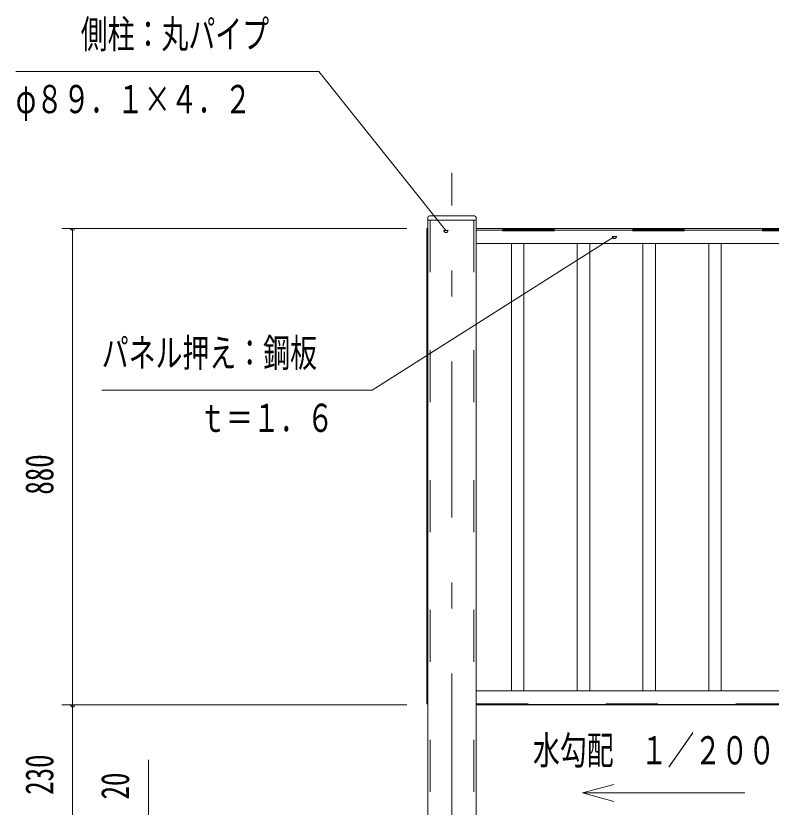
# Model space of a CAD drawing. Units: millimetres, scale not verified. Extents: x -26655 to 26659, y -10500 to 10500.
# Drawn here: x 15847 to 19337, y 1197 to 4851 of the extents above; entities that cross this region are included whole.
import ezdxf
from ezdxf.enums import TextEntityAlignment as Align

# ---------------------------------------------------------------- set-up
doc = ezdxf.new("R2010")
doc.units = ezdxf.units.MM
doc.header["$LTSCALE"] = 60
doc.linetypes.add('USER2', pattern=[10, 4, -6])
doc.linetypes.add('USER3', pattern=[24, 12, -5, 2, -5])
for name, color, linetype, lineweight in [('0-6_2-02BOLD', 7, 'Continuous', 18), ('0-7_2-12HIDDEN', 3, 'USER2', 18), ('0-8_2-22CENTER', 3, 'USER3', 18), ('0-9_2-42THIN', 4, 'Continuous', 18), ('0-A_2-52DIM', 3, 'Continuous', 18)]:
    doc.layers.add(name, color=color, linetype=linetype, lineweight=lineweight)
doc.styles.add('ＭＳ ゴシック', font='')
doc.styles.get('ＭＳ ゴシック').set_extended_font_data('MS Gothic')

msp = doc.modelspace()

# ---------------------------------------------------------------- linework, layer by layer
at = {"layer": '0-6_2-02BOLD'}
for p, q in [((17751.11, 3919.93), (17751.11, 469.93)), ((17966.36, 3927.43), (17758.61, 3927.43)), ((17973.86, 3919.93), (17973.86, 469.93)), ((17751.11, 3907.43), (17973.86, 3907.43)), ((21336.11, 3869.93), (17973.86, 3869.93)), ((21336.11, 3861.93), (17973.86, 3861.93)), ((21336.11, 3799.43), (17973.86, 3799.43)), ((17973.86, 1733.43), (21336.11, 1733.43)), ((17751.11, 1673.93), (17746.23, 1673.93)), ((17973.86, 1670.93), (21336.11, 1670.93)), ((17973.86, 1669.93), (21336.11, 1669.93))]:
    msp.add_line(p, q, dxfattribs=at)
msp.add_lwpolyline([(17751.11, 3869.93), (17746.23, 3869.93), (17746.23, 1673.93)], dxfattribs=at)
for centre, start, end in [((17758.61, 3919.93), 90, 180), ((17966.36, 3919.93), 0, 90)]:
    msp.add_arc(centre, 7.5, start, end, dxfattribs=at)
at = {"layer": '0-7_2-12HIDDEN'}
for p, q in [((17761.61, 3907.43), (17761.61, 469.93)), ((17963.36, 3907.43), (17963.36, 469.93)), ((17749.23, 3869.93), (17749.23, 1673.93)), ((21336.11, 3865.93), (17973.86, 3865.93)), ((21336.11, 3858.93), (17973.86, 3858.93)), ((17973.86, 1673.93), (21336.11, 1673.93))]:
    msp.add_line(p, q, dxfattribs=at)
at = {"layer": '0-8_2-22CENTER'}
msp.add_line((17862.55, 1094.93), (17862.55, 4125.61), dxfattribs=at)
at = {"layer": '0-9_2-42THIN'}
for p, q in [((18137.48, 3799.43), (18137.48, 1733.43)), ((18194.98, 3799.43), (18194.98, 1733.43)), ((18441.23, 3799.43), (18441.23, 1733.43)), ((18498.73, 3799.43), (18498.73, 1733.43)), ((18744.98, 3799.43), (18744.98, 1733.43)), ((18802.48, 3799.43), (18802.48, 1733.43)), ((19048.73, 3799.43), (19048.73, 1733.43)), ((19106.23, 3799.43), (19106.23, 1733.43))]:
    msp.add_line(p, q, dxfattribs=at)
at = {"layer": '0-A_2-52DIM'}
for p, q in [((15847.49, 4594.93), (17247.48, 4594.93)), ((17247.48, 4594.93), (17834.87, 3860.57)), ((17653.28, 3869.93), (16059.98, 3869.93)), ((16119.98, 3869.93), (16099.98, 3869.93)), ((16109.98, -75.07), (16109.98, 3869.93)), ((17844.87, 3860.57), (17824.87, 3860.57)), ((17494.45, 3123.03), (18612.75, 3832.55)), ((18622.75, 3832.55), (18602.75, 3832.55)), ((16244.45, 3123.03), (17494.45, 3123.03)), ((17653.28, 1669.93), (16059.98, 1669.93)), ((16119.98, 1669.93), (16099.98, 1669.93)), ((16459.99, 1026.31), (16459.99, 1414.93)), ((18465.16, 1262.63), (18610.05, 1301.46)), ((18465.16, 1262.63), (18610.05, 1223.81)), ((18465.16, 1262.63), (19215.16, 1262.63))]:
    msp.add_line(p, q, dxfattribs=at)
for centre in [(16109.98, 3869.93), (17834.87, 3860.57), (18612.75, 3832.55), (16109.98, 1669.93)]:
    msp.add_arc(centre, 10, 180, 0, dxfattribs=at)

# ---------------------------------------------------------------- texts
at = {"layer": '0-A_2-52DIM', "color": 7, "style": 'ＭＳ ゴシック', "width": 0.7}
for s, p in [('側柱：丸パイプ', (16147.48, 4662.69)), ('φ８９．１×４．２', (15847.49, 4362.69)), ('パネル押え：鋼板', (16244.45, 3190.8)), ('ｔ＝１．６', (16694.45, 2890.8)), ('水勾配\u3000１／２００', (18236.69, 1355.4))]:
    msp.add_text(s, height=130.2, dxfattribs=at).set_placement(p, align=Align.BOTTOM_LEFT)
for s, p in [('880', (16059.98, 2640.21)), ('230', (16059.98, 1254.04)), ('20', (16409.99, 1232.61))]:
    msp.add_text(s, height=130.2, rotation=90, dxfattribs=at).set_placement(p, align=Align.BOTTOM_LEFT)

doc.saveas('drawing.dxf')
